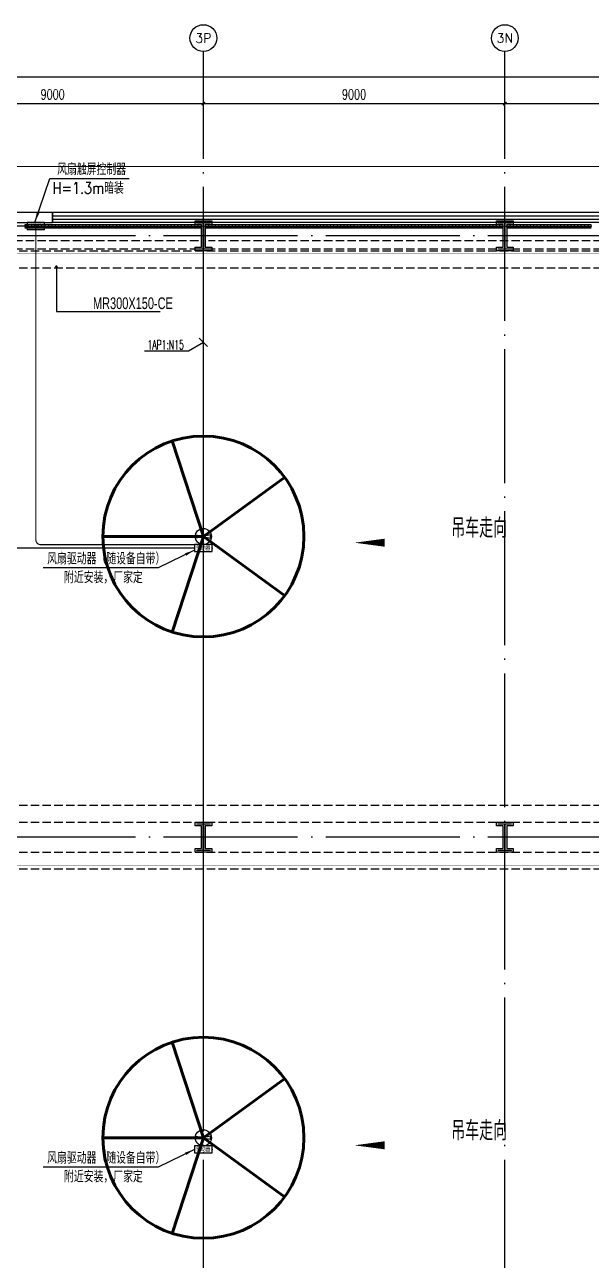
# Model space of a CAD drawing. Extents: x -1396510 to 1250330, y -1892470 to 1623980.
# Drawn here: x -251187 to -234274, y -1318657 to -1281770 of the extents above; entities that cross this region are included whole.
import ezdxf
from ezdxf.enums import TextEntityAlignment as Align

# ---------------------------------------------------------------- set-up
doc = ezdxf.new("R2010")
doc.units = 0
doc.header["$LTSCALE"] = 1000
doc.header["$MEASUREMENT"] = 0
doc.linetypes.add('DASH', pattern=[0.35, 0.25, -0.1])
doc.linetypes.add('DOTE', pattern=[2.42, 2, -0.2, 0.02, -0.2])
doc.layers.get('Defpoints').update_dxf_attribs({"color": 210})
for name, color, linetype in [('A-AXIS-D', 1, 'Continuous'), ('A-AXIS-DOTE', 14, 'DOTE'), ('A-HATCH-2', 251, 'Continuous'), ('A-HRAIL', 173, 'Continuous'), ('A-LIN-V', 9, 'Continuous'), ('A-SFCE', 30, 'Continuous'), ('A-WINDOW', 140, 'Continuous'), ('AS-COLN', 6, 'Continuous'), ('AS-WALL', 40, 'Continuous'), ('CABLETRAY', 4, 'Continuous'), ('CABLETRAY_DIM', 3, 'Continuous'), ('CABLETRAY_FIRE', 1, 'DASH'), ('DIM-照明', 3, 'Continuous'), ('DIM-箱柜', 3, 'Continuous'), ('EQUIP-动力', 3, 'Continuous'), ('EQUIP-箱柜', 3, 'Continuous'), ('WIRE-照明', 1, 'Continuous'), ('建-窗', 4, 'Continuous'), ('建-箭头', 3, 'Continuous')]:
    doc.layers.add(name, color=color, linetype=linetype)
doc.layers.add('A-云线2', color=3, linetype='Continuous', plot=False)
doc.styles.add('_TCH_AXIS', font='COMPLEX', dxfattribs={"bigfont": 'GBCBIG'})
doc.styles.add('_TCH_DIM_T3', font='SIMPLEX', dxfattribs={"width": 0.705882, "bigfont": 'GBCBIG'})
doc.styles.add('_TEL_ATTDEF', font='GBENOR', dxfattribs={"width": 0.8, "height": 3, "bigfont": 'GBCBIG'})
doc.styles.add('_TEL_DIM', font='SIMPLEX', dxfattribs={"width": 0.8, "height": 3.5, "bigfont": 'HZTXT'})
doc.styles.add('A-STANDARD', font='SIMPLEX', dxfattribs={"bigfont": 'GBCBIG'})
doc.styles.add('HZTXT5', font='aa.shx', dxfattribs={"width": 0.7, "bigfont": 'hztxt.shx'})
doc.dimstyles.new('_TCH_ARCH&&100', dxfattribs={"dimtxt": 297.5, "dimasz": 100, "dimexe": 100, "dimexo": 100, "dimgap": 126.25, "dimtad": 1, "dimdec": 0, "dimzin": 0, "dimdsep": 46, "dimtxsty": '_TCH_DIM_T3', "dimblk": 'ARCHTICK', "dimcen": 0.09, "dimclrt": 7, "dimazin": 2, "dimtfac": 1, "dimtdec": 0, "dimtix": 1, "dimtmove": 2, "dimatfit": 3, "dimfxl": 0, "dimtolj": 1, "dimtzin": 0, "dimarcsym": 0})

# ---------------------------------------------------------------- blocks, each defined once
blk = doc.blocks.new('4324324')
at = {"layer": 'A-HATCH-2', "color": 8, "linetype": 'DASH'}
for p, q in [((-294754, 620270), (-135554, 620270)), ((-294754, 619770), (-135554, 619770)), ((-294754, 603720), (-128854, 603720)), ((-294754, 603220), (-128854, 603220)), ((-294754, 602320), (-128854, 602320)), ((-294754, 601820), (-128854, 601820))]:
    blk.add_line(p, q, dxfattribs=at)
blk = doc.blocks.new('w4324324')
at = {"layer": 'A-HATCH-2', "color": 0, "lineweight": 60}
for q in [(-1694760, 686605), (-1697614, 684532), (-1691907, 684532), (-1696524, 681178), (-1692997, 681178)]:
    blk.add_line((-1694760, 683605), q, dxfattribs=at)
blk.add_circle((-1694760, 683605), 3000, dxfattribs=at)
blk = doc.blocks.new('342343')
at = {"layer": 'A-LIN-V', "color": 8}
for p in [(1066610, 45556), (1084560, 45556)]:
    blk.add_blockref('w4324324', p, dxfattribs=at)
blk = doc.blocks.new('w42343243')
at = {"layer": 'A-HATCH-2', "color": 8}
blk.add_lwpolyline([(-165104, 621070), (-164604, 621070), (-164604, 620958), (-164800, 620958), (-164800, 620282), (-164604, 620282), (-164604, 620170), (-165104, 620170), (-165104, 620282), (-164908, 620282), (-164908, 620958), (-165104, 620958)], close=True, dxfattribs=at)
at = {"layer": 'AS-COLN', "color": 3}
blk.add_lwpolyline([(-165054, 621020), (-164654, 621020), (-164654, 621008), (-164850, 621008), (-164850, 620232), (-164654, 620232), (-164654, 620220), (-165054, 620220), (-165054, 620232), (-164858, 620232), (-164858, 621008), (-165054, 621008)], close=True, dxfattribs=at)
blk = doc.blocks.new('42343')
at = {"layer": 'A-WINDOW'}
for p in [(-81000, 100), (-72000, 100), (-81000, -17850), (-72000, -17850)]:
    blk.add_blockref('w42343243', p, dxfattribs=at)
blk = doc.blocks.new('_ArchTick')
at = {"color": 0, "linetype": 'ByBlock', "const_width": 0.4}
blk.add_lwpolyline([(-0.5, -0.5), (0.5, 0.5)], dxfattribs=at)
blk = doc.blocks.new('*D5840')
at = {"layer": 'A-AXIS-D', "color": 0, "lineweight": -2, "transparency": 16777216}
for p, q in [((58000, 3190), (58000, 4048)), ((58000, 3948), (67000, 3948)), ((67000, 3190), (67000, 4048))]:
    blk.add_line(p, q, dxfattribs=at)
at = {"layer": 'Defpoints', "color": 0, "transparency": 16777216}
for p in [(67000, 3948), (58000, 3090), (67000, 3090)]:
    blk.add_point(p, dxfattribs=at)
at = {"layer": 'A-AXIS-D', "color": 0, "lineweight": -2, "transparency": 16777216, "xscale": 100, "yscale": 100, "zscale": 100, "rotation": 180}
blk.add_blockref('_ArchTick', (58000, 3948), dxfattribs=at)
at = {"layer": 'A-AXIS-D', "color": 0, "lineweight": -2, "transparency": 16777216, "xscale": 100, "yscale": 100, "zscale": 100}
blk.add_blockref('_ArchTick', (67000, 3948), dxfattribs=at)
at = {"layer": 'A-AXIS-D', "color": 7, "transparency": 16777216, "insert": (62500, 4223), "char_height": 297.5, "attachment_point": 5, "style": '_TCH_DIM_T3'}
blk.add_mtext('\\A1;9000', dxfattribs=at)
blk = doc.blocks.new('*D5841')
at = {"layer": 'A-AXIS-D', "color": 0, "lineweight": -2, "transparency": 16777216}
for p, q in [((67000, 3190), (67000, 4048)), ((67000, 3948), (76000, 3948)), ((76000, 3190), (76000, 4048))]:
    blk.add_line(p, q, dxfattribs=at)
at = {"layer": 'Defpoints', "color": 0, "transparency": 16777216}
for p in [(76000, 3948), (67000, 3090), (76000, 3090)]:
    blk.add_point(p, dxfattribs=at)
at = {"layer": 'A-AXIS-D', "color": 0, "lineweight": -2, "transparency": 16777216, "xscale": 100, "yscale": 100, "zscale": 100, "rotation": 180}
blk.add_blockref('_ArchTick', (67000, 3948), dxfattribs=at)
at = {"layer": 'A-AXIS-D', "color": 0, "lineweight": -2, "transparency": 16777216, "xscale": 100, "yscale": 100, "zscale": 100}
blk.add_blockref('_ArchTick', (76000, 3948), dxfattribs=at)
at = {"layer": 'A-AXIS-D', "color": 7, "transparency": 16777216, "insert": (71500, 4223), "char_height": 297.5, "attachment_point": 5, "style": '_TCH_DIM_T3'}
blk.add_mtext('\\A1;9000', dxfattribs=at)
blk = doc.blocks.new('*D5842')
at = {"layer": 'A-AXIS-D', "color": 0, "lineweight": -2, "transparency": 16777216}
for p, q in [((76000, 3190), (76000, 4048)), ((76000, 3948), (85000, 3948)), ((85000, 3190), (85000, 4048))]:
    blk.add_line(p, q, dxfattribs=at)
at = {"layer": 'Defpoints', "color": 0, "transparency": 16777216}
for p in [(85000, 3948), (76000, 3090), (85000, 3090)]:
    blk.add_point(p, dxfattribs=at)
at = {"layer": 'A-AXIS-D', "color": 0, "lineweight": -2, "transparency": 16777216, "xscale": 100, "yscale": 100, "zscale": 100, "rotation": 180}
blk.add_blockref('_ArchTick', (76000, 3948), dxfattribs=at)
at = {"layer": 'A-AXIS-D', "color": 0, "lineweight": -2, "transparency": 16777216, "xscale": 100, "yscale": 100, "zscale": 100}
blk.add_blockref('_ArchTick', (85000, 3948), dxfattribs=at)
at = {"layer": 'A-AXIS-D', "color": 7, "transparency": 16777216, "insert": (80500, 4223), "char_height": 297.5, "attachment_point": 5, "style": '_TCH_DIM_T3'}
blk.add_mtext('\\A1;9000', dxfattribs=at)
blk = doc.blocks.new('*D5855')
at = {"layer": 'A-AXIS-D', "color": 0, "lineweight": -2, "transparency": 16777216}
for p, q in [((-900, 3290), (-900, 4848)), ((184800, 3290), (184800, 4848)), ((-900, 4748), (184800, 4748))]:
    blk.add_line(p, q, dxfattribs=at)
at = {"layer": 'Defpoints', "color": 0, "transparency": 16777216}
for p in [(184800, 4748), (-900, 3190), (184800, 3190)]:
    blk.add_point(p, dxfattribs=at)
at = {"layer": 'A-AXIS-D', "color": 0, "lineweight": -2, "transparency": 16777216, "xscale": 100, "yscale": 100, "zscale": 100, "rotation": 180}
blk.add_blockref('_ArchTick', (-900, 4748), dxfattribs=at)
at = {"layer": 'A-AXIS-D', "color": 0, "lineweight": -2, "transparency": 16777216, "xscale": 100, "yscale": 100, "zscale": 100}
blk.add_blockref('_ArchTick', (184800, 4748), dxfattribs=at)
at = {"layer": 'A-AXIS-D', "color": 7, "transparency": 16777216, "insert": (91950, 5023), "char_height": 297.5, "attachment_point": 5, "style": '_TCH_DIM_T3'}
blk.add_mtext('\\A1;185700', dxfattribs=at)
blk = doc.blocks.new('99平面图例外参$0$$LinePat$圆环')
for points in [[(0, 150), (300, 150)], [(0, 0), (300, 0)], [(0, -150), (300, -150)]]:
    blk.add_lwpolyline(points)
at = {"color": 0}
blk.add_circle((150, 0), 150, dxfattribs=at)
blk = doc.blocks.new('WINDOW2DLIB$DYNSTYLE$00000005')
at = {"color": 0}
for points in [[(-0.5, 0.5), (-0.5, -0.5)], [(-0.5, 0.5), (0.5, 0.5)], [(0.5, -0.5), (0.5, 0.5)], [(0.5, 0.1667), (-0.5, 0.1667)], [(0.5, -0.1667), (-0.5, -0.1667)], [(-0.5, -0.5), (0.5, -0.5)]]:
    blk.add_lwpolyline(points, dxfattribs=at)
blk = doc.blocks.new('$equip$00002854')
for p, q in [((-0.62, 0.13), (-0.1, 0.02)), ((-0.62, -0.13), (-0.62, 0.13)), ((0.62, 0.13), (0.1, 0.02)), ((0.62, -0.13), (0.62, 0.13)), ((-0.1, -0.02), (-0.62, -0.13)), ((0.1, -0.02), (0.62, -0.13))]:
    blk.add_line(p, q)
at = {"const_width": 0.0571}
blk.add_lwpolyline([(-0.69, 0, 1), (0.69, 0, 1), (-0.69, 0, 1.215985)], format="xyb", dxfattribs=at)
for radius in [0.688, 0.104]:
    blk.add_circle((0, 0), radius)
for p in [(-0.69, 0), (0, 0.69), (0.69, 0), (0, -0.69)]:
    blk.add_point(p)
at = {"color": 7, "style": '_TEL_DIM', "flags": 1}
for tag in ['A', 'REMARK']:
    blk.add_attdef(tag, text='', height=0.00002, dxfattribs=at).set_placement((0, 0), align=Align.MIDDLE_CENTER)
blk = doc.blocks.new('$equip$00002926')
for p, q in [((0.75, 0.6), (-0.75, 0.6)), ((-0.75, 0.6), (-0.75, 0)), ((-0.75, 0), (0.75, 0)), ((0.75, 0), (0.75, 0.6))]:
    blk.add_line(p, q)
at = {"const_width": 0.0571}
blk.add_lwpolyline([(-0.75, 0.6), (-0.75, 0), (0.75, 0), (0.75, 0.6), (-0.75, 0.6), (-0.75, 0)], dxfattribs=at)
for p in [(-0.75, 0.3), (0, 0.6), (0, 0), (0.75, 0.3)]:
    blk.add_point(p)
at = {"color": 7, "style": '_TEL_DIM'}
blk.add_attdef('$TEXT$', text='', height=0.4, dxfattribs=at).set_placement((0, 0.3), align=Align.MIDDLE_CENTER)
at = {"color": 7, "style": '_TEL_DIM', "flags": 1}
for tag in ['A', 'REMARK']:
    blk.add_attdef(tag, text='', height=0.00002, dxfattribs=at).set_placement((0, 0), align=Align.MIDDLE_CENTER)
blk = doc.blocks.new('$equip$00002705')
for p, q in [((-0.75, 0.6), (-0.75, 0)), ((0.75, 0.6), (-0.75, 0.6)), ((-0.75, 0), (0.75, 0)), ((0.75, 0), (0.75, 0.6))]:
    blk.add_line(p, q)
at = {"const_width": 0.0571}
blk.add_lwpolyline([(-0.75, 0.6), (-0.75, 0), (0.75, 0), (0.75, 0.6), (-0.75, 0.6), (-0.75, 0)], dxfattribs=at)
for p in [(-0.75, 0.3), (0, 0.6), (0, 0), (0.75, 0.3)]:
    blk.add_point(p)
at = {"color": 7, "style": '_TEL_DIM', "flags": 1}
for tag in ['REMARK', 'A']:
    blk.add_attdef(tag, text='', height=0.4, dxfattribs=at).set_placement((0, 0), align=Align.MIDDLE_CENTER)
at = {"color": 7, "style": '_TEL_DIM'}
blk.add_attdef('$TEXT$', text='', height=0.4, dxfattribs=at).set_placement((0, 0.3), align=Align.MIDDLE_CENTER)
blk = doc.blocks.new('世赫3#厂房一层0821')
at = {"layer": 'A-AXIS-D'}
for centre in [(67000, 5904), (76000, 5904)]:
    blk.add_circle(centre, 400, dxfattribs=at)
at = {"layer": 'A-AXIS-DOTE', "color": 8, "ltscale": 2}
for p, q in [((67000, -79980), (67000, 5514)), ((76000, -79980), (76000, 5514)), ((190814.2, 0), (-5155.8, 0)), ((190814.2, -17950), (-5155.8, -17950))]:
    blk.add_line(p, q, dxfattribs=at)
at = {"layer": 'A-SFCE', "color": 2, "linetype": 'DASH'}
for p, q in [((66850, -150), (58150, -150)), ((66850, -400), (58150, -400))]:
    blk.add_line(p, q, dxfattribs=at)
at = {"layer": 'A-SFCE', "linetype": 'DASH'}
for p, q in [((84850, -150), (67150, -150)), ((84850, -400), (67150, -400))]:
    blk.add_line(p, q, dxfattribs=at)
at = {"layer": 'AS-WALL'}
for p, q in [((62500, 699.9), (60200, 699.9)), ((60500, 399.9), (62500, 399.9)), ((62500, 399.9), (62500, 699.9))]:
    blk.add_line(p, q, dxfattribs=at)
at = {"layer": '建-箭头', "color": 8}
for points in [[(78412.2, -9160, 0, 0, 0), (71512.2, -9160, 0, 240, 0), (72412.2, -9160, 0, 0, 0)], [(78412.2, -27150, 0, 0, 0), (71512.2, -27150, 0, 240, 0), (72412.2, -27150, 0, 0, 0)]]:
    blk.add_lwpolyline(points, format="xyseb", dxfattribs=at)
at = {"layer": 'A-HRAIL', "yscale": 0.3333333333111111, "zscale": 0.3333333333111111}
for p, xscale, rotation in [((61666.8, 293.9), 0.338412741900589, 2.033568827363012e-10), ((61768.3, 293.9), 0.338412741900589, 2.033568827363012e-10), ((61869.8, 293.9), 0.338412741900589, 2.033568827363012e-10), ((61971.3, 293.9), 0.338412741900589, 2.033568827363012e-10), ((62072.9, 293.9), 0.338412741900589, 2.033568827363012e-10), ((62174.4, 293.9), 0.338412741900589, 2.033568827363012e-10), ((62275.9, 293.9), 0.338412741900589, 2.033568827363012e-10), ((62377.4, 293.9), 0.338412741900589, 2.033568827363012e-10), ((62479, 293.9), 0.338412741900589, 2.033568827363012e-10), ((62580.5, 293.9), 0.338412741900589, 2.033568827363012e-10), ((62682, 293.9), 0.338412741900589, 2.033568827363012e-10), ((62783.5, 293.9), 0.338412741900589, 2.033568827363012e-10), ((62885, 293.9), 0.338412741900589, 2.033568827363012e-10), ((62986.6, 293.9), 0.338412741900589, 2.033568827363012e-10), ((63088.1, 293.9), 0.338412741900589, 2.033568827363012e-10), ((63189.6, 293.9), 0.338412741900589, 2.033568827363012e-10), ((63291.1, 293.9), 0.338412741900589, 2.033568827363012e-10), ((63392.7, 293.9), 0.338412741900589, 2.033568827363012e-10), ((63494.2, 293.9), 0.338412741900589, 2.033568827363012e-10), ((63595.7, 293.9), 0.338412741900589, 2.033568827363012e-10), ((63697.2, 293.9), 0.338412741900589, 2.033568827363012e-10), ((63798.8, 293.9), 0.338412741900589, 2.033568827363012e-10), ((63900.3, 293.9), 0.338412741900589, 2.033568827363012e-10), ((64001.8, 293.9), 0.338412741900589, 2.033568827363012e-10), ((64103.3, 293.9), 0.338412741900589, 2.033568827363012e-10), ((64204.9, 293.9), 0.338412741900589, 2.033568827363012e-10), ((64306.4, 293.9), 0.338412741900589, 2.033568827363012e-10), ((64407.9, 293.9), 0.338412741900589, 2.033568827363012e-10), ((64509.4, 293.9), 0.338412741900589, 2.033568827363012e-10), ((64611, 293.9), 0.338412741900589, 2.033568827363012e-10), ((64712.5, 293.9), 0.338412741900589, 2.033568827363012e-10), ((64814, 293.9), 0.338412741900589, 2.033568827363012e-10), ((64915.5, 293.9), 0.338412741900589, 2.033568827363012e-10), ((65017, 293.9), 0.338412741900589, 2.033568827363012e-10), ((65118.6, 293.9), 0.338412741900589, 2.033568827363012e-10), ((65220.1, 293.9), 0.338412741900589, 2.033568827363012e-10), ((65321.6, 293.9), 0.338412741900589, 2.033568827363012e-10), ((65423.1, 293.9), 0.338412741900589, 2.033568827363012e-10), ((65524.7, 293.9), 0.338412741900589, 2.033568827363012e-10), ((65626.2, 293.9), 0.338412741900589, 2.033568827363012e-10), ((65727.7, 293.9), 0.338412741900589, 2.033568827363012e-10), ((65829.2, 293.9), 0.338412741900589, 2.033568827363012e-10), ((65930.8, 293.9), 0.338412741900589, 2.033568827363012e-10), ((66032.3, 293.9), 0.338412741900589, 2.033568827363012e-10), ((66133.8, 293.9), 0.338412741900589, 2.033568827363012e-10), ((66235.3, 293.9), 0.338412741900589, 2.033568827363012e-10), ((66336.9, 293.9), 0.338412741900589, 2.033568827363012e-10), ((66438.4, 293.9), 0.338412741900589, 2.033568827363012e-10), ((66539.9, 293.9), 0.338412741900589, 2.033568827363012e-10), ((66641.4, 293.9), 0.338412741900589, 2.033568827363012e-10), ((66743, 293.9), 0.338412741900589, 2.033568827363012e-10), ((66844.5, 293.9), 0.338412741900589, 2.033568827363012e-10), ((67054, 293.9), 0.3368181817957273, 2.032837260091426e-10), ((67155, 293.9), 0.3368181817957273, 2.032837260091426e-10), ((67256.1, 293.9), 0.3368181817957273, 2.032837260091426e-10), ((67357.1, 293.9), 0.3368181817957273, 2.032837260091426e-10), ((67458.2, 293.9), 0.3368181817957273, 2.032837260091426e-10), ((67559.2, 293.9), 0.3368181817957273, 2.032837260091426e-10), ((67660.3, 293.9), 0.3368181817957273, 2.032837260091426e-10), ((67761.3, 293.9), 0.3368181817957273, 2.032837260091426e-10), ((67862.4, 293.9), 0.3368181817957273, 2.032837260091426e-10), ((67963.4, 293.9), 0.3368181817957273, 2.032837260091426e-10), ((68064.5, 293.9), 0.3368181817957273, 2.032837260091426e-10), ((68165.5, 293.9), 0.3368181817957273, 2.032837260091426e-10), ((68266.5, 293.9), 0.3368181817957273, 2.032837260091426e-10), ((68367.6, 293.9), 0.3368181817957273, 2.032837260091426e-10), ((68468.6, 293.9), 0.3368181817957273, 2.032837260091426e-10), ((68569.7, 293.9), 0.3368181817957273, 2.032837260091426e-10), ((68670.7, 293.9), 0.3368181817957273, 2.032837260091426e-10), ((68771.8, 293.9), 0.3368181817957273, 2.032837260091426e-10), ((68872.8, 293.9), 0.3368181817957273, 2.032837260091426e-10), ((68973.9, 293.9), 0.3368181817957273, 2.032837260091426e-10), ((69074.9, 293.9), 0.3368181817957273, 2.032837260091426e-10), ((69176, 293.9), 0.3368181817957273, 2.032837260091426e-10), ((69277, 293.9), 0.3368181817957273, 2.032837260091426e-10), ((69378, 293.9), 0.3368181817957273, 2.032837260091426e-10), ((69479.1, 293.9), 0.3368181817957273, 2.032837260091426e-10), ((69580.1, 293.9), 0.3368181817957273, 2.032837260091426e-10), ((69681.2, 293.9), 0.3368181817957273, 2.032837260091426e-10), ((69782.2, 293.9), 0.3368181817957273, 2.032837260091426e-10), ((69883.3, 293.9), 0.3368181817957273, 2.032837260091426e-10), ((69984.3, 293.9), 0.3368181817957273, 2.032837260091426e-10), ((70085.4, 293.9), 0.3368181817957273, 2.032837260091426e-10), ((70186.4, 293.9), 0.3368181817957273, 2.032837260091426e-10), ((70287.5, 293.9), 0.3368181817957273, 2.032837260091426e-10), ((70388.5, 293.9), 0.3368181817957273, 2.032837260091426e-10), ((70489.5, 293.9), 0.3368181817957273, 2.032837260091426e-10), ((70590.6, 293.9), 0.3368181817957273, 2.032837260091426e-10), ((70691.6, 293.9), 0.3368181817957273, 2.032837260091426e-10), ((70792.7, 293.9), 0.3368181817957273, 2.032837260091426e-10), ((70893.7, 293.9), 0.3368181817957273, 2.032837260091426e-10), ((70994.8, 293.9), 0.3368181817957273, 2.032837260091426e-10), ((71095.8, 293.9), 0.3368181817957273, 2.032837260091426e-10), ((71196.9, 293.9), 0.3368181817957273, 2.032837260091426e-10), ((71297.9, 293.9), 0.3368181817957273, 2.032837260091426e-10), ((71399, 293.9), 0.3368181817957273, 2.032837260091426e-10), ((71500, 293.9), 0.3368181817957273, 2.032837260091426e-10), ((71601, 293.9), 0.3368181817957273, 2.032837260091426e-10), ((71702.1, 293.9), 0.3368181817957273, 2.032837260091426e-10), ((71803.1, 293.9), 0.3368181817957273, 2.032837260091426e-10), ((71904.2, 293.9), 0.3368181817957273, 2.032837260091426e-10), ((72005.2, 293.9), 0.3368181817957273, 2.032837260091426e-10), ((72106.3, 293.9), 0.3368181817957273, 2.032837260091426e-10), ((72207.3, 293.9), 0.3368181817957273, 2.032837260091426e-10), ((72308.4, 293.9), 0.3368181817957273, 2.032837260091426e-10), ((72409.4, 293.9), 0.3368181817957273, 2.032837260091426e-10), ((72510.5, 293.9), 0.3368181817957273, 2.032837260091426e-10), ((72611.5, 293.9), 0.3368181817957273, 2.032837260091426e-10), ((72712.5, 293.9), 0.3368181817957273, 2.032837260091426e-10), ((72813.6, 293.9), 0.3368181817957273, 2.032837260091426e-10), ((72914.6, 293.9), 0.3368181817957273, 2.032837260091426e-10), ((73015.7, 293.9), 0.3368181817957273, 2.032837260091426e-10), ((73116.7, 293.9), 0.3368181817957273, 2.032837260091426e-10), ((73217.8, 293.9), 0.3368181817957273, 2.032837260091426e-10), ((73318.8, 293.9), 0.3368181817957273, 2.032837260091426e-10), ((73419.9, 293.9), 0.3368181817957273, 2.032837260091426e-10), ((73520.9, 293.9), 0.3368181817957273, 2.032837260091426e-10), ((73622, 293.9), 0.3368181817957273, 2.032837260091426e-10), ((73723, 293.9), 0.3368181817957273, 2.032837260091426e-10), ((73824, 293.9), 0.3368181817957273, 2.032837260091426e-10), ((73925.1, 293.9), 0.3368181817957273, 2.032837260091426e-10), ((74026.1, 293.9), 0.3368181817957273, 2.032837260091426e-10), ((74127.2, 293.9), 0.3368181817957273, 2.032837260091426e-10), ((74228.2, 293.9), 0.3368181817957273, 2.032837260091426e-10), ((74329.3, 293.9), 0.3368181817957273, 2.032837260091426e-10), ((74430.3, 293.9), 0.3368181817957273, 2.032837260091426e-10), ((74531.4, 293.9), 0.3368181817957273, 2.032837260091426e-10), ((74632.4, 293.9), 0.3368181817957273, 2.032837260091426e-10), ((74733.5, 293.9), 0.3368181817957273, 2.032837260091426e-10), ((74834.5, 293.9), 0.3368181817957273, 2.032837260091426e-10), ((74935.5, 293.9), 0.3368181817957273, 2.032837260091426e-10), ((75036.6, 293.9), 0.3368181817957273, 2.032837260091426e-10), ((75137.6, 293.9), 0.3368181817957273, 2.032837260091426e-10), ((75238.7, 293.9), 0.3368181817957273, 2.032837260091426e-10), ((75339.7, 293.9), 0.3368181817957273, 2.032837260091426e-10), ((75440.8, 293.9), 0.3368181817957273, 2.032837260091426e-10), ((75541.8, 293.9), 0.3368181817957273, 2.032837260091426e-10), ((75642.9, 293.9), 0.3368181817957273, 2.032837260091426e-10), ((75743.9, 293.9), 0.3368181817957273, 2.032837260091426e-10), ((75845, 293.9), 0.3368181817957273, 2.032837260091426e-10), ((76054, 293.9), 0.3368181817957239, 2.040338504593629e-10), ((76155, 293.9), 0.3368181817957239, 2.040338504593629e-10), ((76256.1, 293.9), 0.3368181817957239, 2.040338504593629e-10), ((76357.1, 293.9), 0.3368181817957239, 2.040338504593629e-10), ((76458.2, 293.9), 0.3368181817957239, 2.040338504593629e-10), ((76559.2, 293.9), 0.3368181817957239, 2.040338504593629e-10), ((76660.3, 293.9), 0.3368181817957239, 2.040338504593629e-10), ((76761.3, 293.9), 0.3368181817957239, 2.040338504593629e-10), ((76862.4, 293.9), 0.3368181817957239, 2.040338504593629e-10), ((76963.4, 293.9), 0.3368181817957239, 2.040338504593629e-10), ((77064.5, 293.9), 0.3368181817957239, 2.040338504593629e-10), ((77165.5, 293.9), 0.3368181817957239, 2.040338504593629e-10), ((77266.5, 293.9), 0.3368181817957239, 2.040338504593629e-10), ((77367.6, 293.9), 0.3368181817957239, 2.040338504593629e-10), ((77468.6, 293.9), 0.3368181817957239, 2.040338504593629e-10), ((77569.7, 293.9), 0.3368181817957239, 2.040338504593629e-10), ((77670.7, 293.9), 0.3368181817957239, 2.040338504593629e-10), ((77771.8, 293.9), 0.3368181817957239, 2.040338504593629e-10), ((77872.8, 293.9), 0.3368181817957239, 2.040338504593629e-10), ((77973.9, 293.9), 0.3368181817957239, 2.040338504593629e-10), ((78074.9, 293.9), 0.3368181817957239, 2.040338504593629e-10), ((78176, 293.9), 0.3368181817957239, 2.040338504593629e-10), ((78277, 293.9), 0.3368181817957239, 2.040338504593629e-10), ((78378, 293.9), 0.3368181817957239, 2.040338504593629e-10), ((78479.1, 293.9), 0.3368181817957239, 2.040338504593629e-10)]:
    blk.add_blockref('99平面图例外参$0$$LinePat$圆环', p, dxfattribs=dict(at, xscale=xscale, rotation=rotation))
at = {"layer": 'A-LIN-V', "color": 8, "rotation": 90}
blk.add_blockref('342343', (796160.7, 601225), dxfattribs=at)
at = {"layer": 'A-WINDOW'}
for name in ['42343', '4324324']:
    blk.add_blockref(name, (312854.2, -620720), dxfattribs=at)
at = {"layer": '建-窗', "xscale": -20900, "yscale": -300, "zscale": 300, "rotation": 359.9999999994902}
blk.add_blockref('WINDOW2DLIB$DYNSTYLE$00000005', (72950, 549.9), dxfattribs=at)
at = {"layer": 'A-AXIS-D', "color": 7, "style": '_TCH_AXIS'}
for s, height, p, p2 in [('3P', 282.17, (66758.1, 5762.9), (67241.9, 5762.9)), ('3N', 270.86, (75754.9, 5768.5), (76245.1, 5768.5))]:
    blk.add_text(s, height=height, dxfattribs=at).set_placement(p, p2, align=Align.FIT)
at = {"layer": '建-箭头', "color": 7, "style": 'A-STANDARD'}
for p in [(74399.8, -9013.1), (74399.8, -27003.1)]:
    blk.add_text('吊车走向', height=578.72, dxfattribs=at).set_placement(p)
at = {"layer": 'A-AXIS-D'}
for base, p1, p2, picture, middle in [((184800, 4747.8), (-900, 3189.8), (184800, 3189.8), '*D5855', (91950, 5022.8)), ((67000, 3947.8), (58000, 3089.8), (67000, 3089.8), '*D5840', (62500, 4222.8)), ((76000, 3947.8), (67000, 3089.8), (76000, 3089.8), '*D5841', (71500, 4222.8)), ((85000, 3947.8), (76000, 3089.8), (85000, 3089.8), '*D5842', (80500, 4222.8))]:
    dim = blk.add_linear_dim(base=base, p1=p1, p2=p2, angle=0, dimstyle='_TCH_ARCH&&100', dxfattribs=at)
    dim.commit()
    dim.dimension.update_dxf_attribs({"geometry": picture, "text_midpoint": middle, "dimtype": 161})

msp = doc.modelspace()

# ---------------------------------------------------------------- linework, layer by layer
at = {"layer": 'CABLETRAY', "const_width": 7.5}
for points in [[(-293730, -1288594), (-135970, -1288594)], [(-135970, -1288994), (-293730, -1288994)]]:
    msp.add_lwpolyline(points, dxfattribs=at)
at = {"layer": 'CABLETRAY_DIM'}
for p, q in [((-250240, -1288994), (-250240, -1290330)), ((-250240, -1290330), (-247140, -1290330))]:
    msp.add_line(p, q, dxfattribs=at)
at = {"layer": 'CABLETRAY_DIM', "const_width": 40}
msp.add_lwpolyline([(-250240, -1288974, 1), (-250240, -1289014, 1)], format="xyb", close=True, dxfattribs=at)
at = {"layer": 'CABLETRAY_FIRE', "const_width": 7.5}
for points in [[(-293420, -1306874), (-164390, -1306874)], [(-164390, -1307074), (-293420, -1307074)]]:
    msp.add_lwpolyline(points, dxfattribs=at)
at = {"layer": 'DIM-照明'}
msp.add_line((-245730.4, -1291377.7), (-245977.9, -1291130.2), dxfattribs=at)
for points in [[(-245854.2, -1291254), (-246300, -1291514)], [(-246300, -1291514), (-247611, -1291514)]]:
    msp.add_lwpolyline(points, dxfattribs=at)
at = {"layer": 'DIM-箱柜'}
for p, q in [((-250890, -1287674), (-250435, -1286364)), ((-250435, -1286364), (-248073, -1286364)), ((-246116.7, -1297454.6), (-247200, -1297989)), ((-247200, -1297989), (-250640, -1297989)), ((-246116.7, -1315344.6), (-247200, -1315879)), ((-247200, -1315879), (-250640, -1315879))]:
    msp.add_line(p, q, dxfattribs=at)
for points in [[(-250890, -1287674, 0, 80, 0), (-250791.6, -1287390.6, 0, 0, 0)], [(-246116.7, -1297454.6, 0, 80, 0), (-246385.7, -1297587.3, 0, 0, 0)], [(-246116.7, -1315344.6, 0, 80, 0), (-246385.7, -1315477.3, 0, 0, 0)]]:
    msp.add_lwpolyline(points, format="xyseb", dxfattribs=at)
at = {"layer": 'WIRE-照明', "linetype": 'Continuous', "const_width": 35}
for points in [[(-304397.1, -1286004.4), (-126241.4, -1286004.4)], [(-251487.5, -1287779), (-251117.5, -1287779)], [(-250855, -1297144), (-250855, -1287884)], [(-245854.2, -1296808.3), (-245854.2, -1288994)], [(-250705, -1297294), (-246116.7, -1297294)], [(-263591.7, -1297394.6), (-246116.7, -1297394.6)], [(-245854.2, -1314758.3), (-245854.2, -1297499.6)]]:
    msp.add_lwpolyline(points, dxfattribs=at)
msp.add_lwpolyline([(-250855, -1297144, 0.4142136), (-250705, -1297294)], format="xyb", dxfattribs=at)

# ---------------------------------------------------------------- block references
at = {"layer": 'A-云线2'}
msp.add_blockref('世赫3#厂房一层0821', (-312854.2, -1288074), dxfattribs=at)
at = {"layer": 'EQUIP-动力', "xscale": 350, "yscale": 350, "zscale": 350}
for p in [(-245854.2, -1297049), (-245854.2, -1314999)]:
    msp.add_blockref('$equip$00002854', p, dxfattribs=at)
at = {"layer": 'EQUIP-箱柜'}
ref = msp.add_blockref('$equip$00002705', (-250855, -1287884), dxfattribs=dict(at, xscale=350, yscale=350, zscale=350))
ref.add_attrib('$TEXT$', 'HMI', dxfattribs={"layer": '0', "color": 7, "height": 140, "style": '_TEL_ATTDEF'}).set_placement((-250855, -1287779), align=Align.MIDDLE_CENTER)
ref = msp.add_blockref('$equip$00002926', (-245854.2, -1297499.6), dxfattribs=dict(at, xscale=350, yscale=350, zscale=350))
ref.add_attrib('$TEXT$', '驱动器', dxfattribs={"layer": '0', "color": 7, "height": 140, "style": '_TEL_ATTDEF'}).set_placement((-245854.2, -1297394.6), align=Align.MIDDLE_CENTER)
ref = msp.add_blockref('$equip$00002926', (-245854.2, -1315449.6), dxfattribs=dict(at, xscale=350, yscale=350, zscale=350))
ref.add_attrib('$TEXT$', '驱动器', dxfattribs={"layer": '0', "color": 7, "height": 140, "style": '_TEL_ATTDEF'}).set_placement((-245854.2, -1315344.6), align=Align.MIDDLE_CENTER)

# ---------------------------------------------------------------- texts
at = {"layer": 'CABLETRAY_DIM', "color": 7, "style": 'HZTXT5', "width": 0.7}
msp.add_text('MR300X150-CE', height=350, dxfattribs=at).set_placement((-249149.7, -1290260))
at = {"layer": 'DIM-照明', "color": 7, "style": '_TEL_DIM', "width": 0.6}
msp.add_text('1AP1:N15', height=280, dxfattribs=at).set_placement((-247523.5, -1291464))
at = {"layer": 'DIM-箱柜', "color": 7, "style": '_TEL_DIM', "width": 0.8}
for s, p in [('风扇触屏控制器', (-250219.6, -1286259)), ('H=1.3m暗装', (-250352.9, -1286819)), ('风扇驱动器（随设备自带）', (-250517.3, -1297884)), ('附近安装，厂家定', (-250014.6, -1298444)), ('风扇驱动器（随设备自带）', (-250517.3, -1315774)), ('附近安装，厂家定', (-250014.6, -1316334))]:
    msp.add_text(s, height=350, dxfattribs=at).set_placement(p)

doc.saveas('drawing.dxf')
